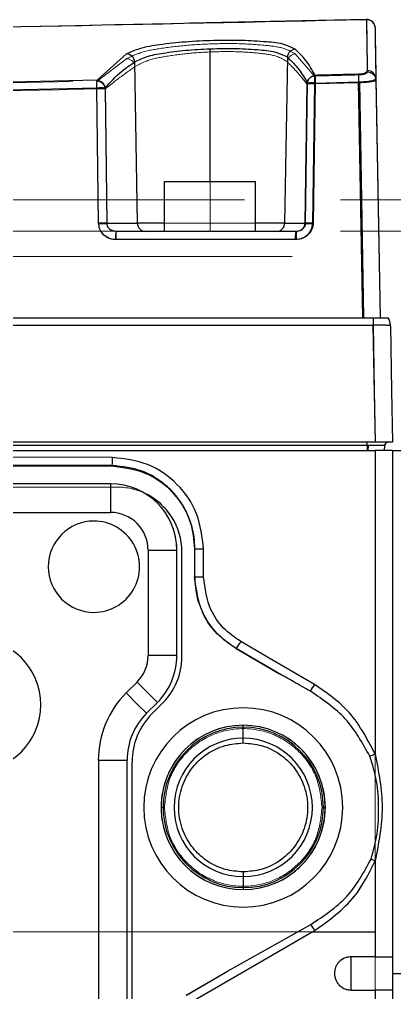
# Model space of a CAD drawing. Header units: millimetres. Extents: x 126 to 938, y 244 to 707.
# Drawn here: x 771.85 to 772.98, y 561.13 to 564.061 of the extents above; entities that cross this region are included whole.
import ezdxf

# ---------------------------------------------------------------- set-up
doc = ezdxf.new("R2010")
doc.units = ezdxf.units.MM
doc.linetypes.add('HIDDEN', pattern=[1.905, 1.27, -0.635])

msp = doc.modelspace()

# ---------------------------------------------------------------- linework, layer by layer
at = {"color": 7, "linetype": 'Continuous', "lineweight": 25}
for p, q in [((772.8957, 564.0606), (772.3636, 564.0499)), ((772.1725, 563.9567), (772.0838, 563.8773)), ((772.4242, 563.5723), (772.4242, 563.9724)), ((772.2053, 563.4468), (772.1972, 563.9327)), ((772.6575, 563.9469), (772.649, 563.4468)), ((772.0838, 563.8773), (768.8381, 563.8114)), ((772.7119, 563.4468), (772.7179, 563.8692)), ((772.7411, 563.8692), (772.735, 563.4468)), ((772.7411, 563.8692), (772.8718, 563.8724)), ((772.8743, 563.8725), (772.8718, 563.8724)), ((772.8842, 563.1623), (772.8718, 563.8724)), ((772.8743, 563.8725), (772.8867, 563.1623)), ((772.9241, 563.8825), (772.9367, 563.1623)), ((772.0885, 563.4468), (772.0834, 563.8541)), ((772.1085, 563.8541), (772.1136, 563.4468)), ((772.2867, 563.4223), (772.2867, 563.5723)), ((772.2867, 563.5723), (772.5617, 563.5723)), ((772.5617, 563.4223), (772.5617, 563.5723)), ((772.1136, 563.4468), (772.2053, 563.4468)), ((772.2867, 563.4468), (772.2053, 563.4468)), ((772.649, 563.4468), (772.5617, 563.4468)), ((772.649, 563.4468), (772.7119, 563.4468)), ((772.735, 563.4468), (772.7349, 563.4443)), ((772.6848, 563.4223), (772.1412, 563.4223)), ((772.6835, 563.3977), (772.1399, 563.3977)), ((764.801, 563.1395), (772.9156, 563.1395)), ((764.8014, 563.1623), (772.9159, 563.1623)), ((772.9159, 563.1623), (772.9613, 563.1623)), ((772.9217, 562.7873), (768.5533, 562.7873)), ((772.9742, 562.7873), (772.9217, 562.7873)), ((772.8981, 562.7776), (769.8143, 562.7776)), ((769.8327, 562.7623), (772.9217, 562.7623)), ((772.8981, 562.7776), (772.8976, 562.7623)), ((772.9006, 562.7776), (772.9001, 562.7623)), ((772.9217, 562.7623), (772.9217, 561.8482)), ((772.9742, 562.7623), (772.9217, 562.7623)), ((772.95, 562.7623), (772.9506, 562.7776)), ((772.9742, 562.7623), (772.9742, 561.2372)), ((772.9742, 562.7623), (773.0342, 562.7623)), ((772.1293, 562.7172), (770.1155, 562.7207)), ((770.1205, 562.7157), (772.1278, 562.7157)), ((772.1278, 562.7157), (772.1293, 562.7172)), ((772.1242, 562.6623), (770.1242, 562.6623)), ((772.1242, 562.6623), (772.1242, 562.5757)), ((771.7165, 562.5757), (772.1242, 562.5757)), ((772.2376, 562.4623), (772.3242, 562.4623)), ((772.2376, 562.4623), (772.2376, 562.1451)), ((772.3242, 562.1451), (772.3242, 562.4623)), ((772.3776, 562.4659), (772.3784, 562.4666)), ((772.3776, 562.4659), (772.3776, 562.382)), ((772.3783, 562.3824), (772.3784, 562.4666)), ((772.3392, 562.1401), (772.3392, 562.4573)), ((772.3776, 562.382), (772.3783, 562.3824)), ((772.3242, 562.1451), (772.2376, 562.1451)), ((772.5029, 562.1658), (772.5026, 562.1656)), ((772.5026, 562.1656), (772.6337, 562.09)), ((772.6337, 562.09), (772.5029, 562.1658)), ((772.1715, 562.0321), (772.2043, 562.0649)), ((772.2043, 562.0649), (772.2656, 562.0037)), ((772.2327, 561.9708), (772.2656, 562.0037)), ((772.2492, 561.9694), (772.282, 562.0022)), ((772.5242, 561.9289), (772.5242, 561.9348)), ((772.5242, 561.8956), (772.5242, 561.9289)), ((772.5242, 561.8815), (772.5242, 561.8956)), ((772.0876, 561.8294), (772.0876, 559.0623)), ((772.0876, 561.8294), (772.1742, 561.8294)), ((772.1742, 559.0623), (772.1742, 561.8294)), ((772.1892, 559.0573), (772.1892, 561.8244)), ((772.9217, 561.5262), (772.9217, 561.3123)), ((772.5242, 561.493), (772.5242, 561.4789)), ((772.5242, 561.4789), (772.5242, 561.4456)), ((772.5242, 561.4456), (772.5242, 561.4398)), ((772.4767, 561.194), (772.7281, 561.3351)), ((772.732, 561.3123), (772.9217, 561.3123)), ((772.9217, 561.3123), (772.9217, 561.2373)), ((772.9217, 561.2373), (772.8492, 561.2373)), ((772.8492, 561.1373), (772.8492, 561.2373)), ((772.9217, 561.2373), (772.9741, 561.2373)), ((772.9742, 561.2372), (772.9742, 561.1373)), ((772.3526, 561.1223), (772.4767, 561.194)), ((772.3528, 561.1221), (772.4767, 561.194)), ((772.9742, 561.1873), (773.0487, 561.1873)), ((772.8492, 561.1373), (772.9217, 561.1373)), ((772.9217, 561.1373), (772.9217, 558.7373)), ((772.9741, 561.1373), (772.9217, 561.1373)), ((772.9742, 561.1373), (772.9742, 558.7373))]:
    msp.add_line(p, q, dxfattribs=at)
at = {"color": 7, "linetype": 'HIDDEN', "lineweight": 18}
for p, q in [((772.8958, 564.0606), (772.8957, 564.0606)), ((772.9214, 564.0361), (772.9204, 564.0405)), ((772.9214, 564.0361), (772.9214, 564.0361)), ((772.9214, 564.036), (772.9214, 564.0361)), ((772.9214, 564.0361), (772.9214, 564.0361)), ((772.681, 563.9568), (772.7392, 563.8903)), ((772.0837, 563.8751), (772.1732, 563.9426)), ((772.6493, 563.4468), (772.6576, 563.9328)), ((772.1979, 563.9186), (772.2057, 563.4468)), ((768.8362, 563.8087), (772.0837, 563.8751)), ((772.8715, 563.87), (772.7387, 563.8666)), ((772.8715, 563.87), (772.8743, 563.87)), ((772.8715, 563.87), (772.8839, 563.1623)), ((772.8867, 563.1623), (772.8743, 563.87)), ((772.9367, 563.1623), (772.9242, 563.8779)), ((772.0832, 563.8513), (772.0882, 563.4468)), ((772.1133, 563.4468), (772.1083, 563.8513)), ((772.7157, 563.8666), (772.7096, 563.4468)), ((772.7327, 563.4468), (772.7387, 563.8666)), ((772.5617, 563.5723), (772.2867, 563.5723)), ((772.2867, 563.5723), (772.4242, 563.5723)), ((772.2867, 563.5723), (772.2867, 563.4223)), ((772.4242, 563.4223), (772.4242, 563.5723)), ((772.4242, 563.4223), (772.4242, 563.5723)), ((772.5617, 563.5723), (772.4242, 563.5723)), ((772.4242, 563.4468), (772.4242, 563.5723)), ((772.5617, 563.4223), (772.5617, 563.5723)), ((774.0869, 563.5175), (771.2394, 563.5175)), ((774.4335, 563.5175), (771.3786, 563.5175)), ((772.0882, 563.4468), (772.0883, 563.4443)), ((772.2057, 563.4468), (772.1133, 563.4468)), ((772.2057, 563.4468), (772.6493, 563.4468)), ((772.4242, 563.4468), (772.2867, 563.4468)), ((772.5617, 563.4468), (772.4242, 563.4468)), ((772.7096, 563.4468), (772.6493, 563.4468)), ((774.0869, 563.4226), (771.2394, 563.4226)), ((771.3786, 563.4226), (774.4335, 563.4226)), ((772.141, 563.4223), (772.2295, 563.4223)), ((772.141, 563.4223), (772.6826, 563.4223)), ((772.2291, 563.4223), (772.1412, 563.4223)), ((772.6245, 563.4223), (772.2291, 563.4223)), ((772.2295, 563.4223), (772.6248, 563.4223)), ((772.5617, 563.4223), (772.2867, 563.4223)), ((772.2867, 563.4223), (772.5617, 563.4223)), ((772.2867, 563.4223), (772.4242, 563.4223)), ((772.5617, 563.4223), (772.4242, 563.4223)), ((772.6848, 563.4223), (772.6245, 563.4223)), ((772.6248, 563.4223), (772.6826, 563.4223)), ((772.1396, 563.3977), (772.6812, 563.3977)), ((774.4974, 563.3464), (771.4426, 563.3464)), ((774.577, 563.3464), (771.5222, 563.3464)), ((764.7882, 563.1623), (772.8839, 563.1623)), ((772.9153, 563.1395), (764.7901, 563.1395)), ((772.9156, 563.1623), (764.7904, 563.1623)), ((772.8842, 563.1623), (764.803, 563.1623)), ((772.8867, 563.1623), (772.8839, 563.1623)), ((772.8867, 563.1623), (772.8842, 563.1623)), ((772.9367, 563.1623), (772.8867, 563.1623)), ((772.9367, 563.1623), (772.8867, 563.1623)), ((772.9156, 563.1623), (772.9613, 563.1623)), ((768.5759, 562.7873), (772.9214, 562.7873)), ((769.8138, 562.7873), (772.8976, 562.7873)), ((772.8973, 562.7873), (769.8436, 562.7873)), ((772.9606, 562.7873), (772.8973, 562.7873)), ((772.8976, 562.7873), (772.9606, 562.7873)), ((772.9214, 562.7873), (772.9742, 562.7873)), ((769.8145, 562.7623), (772.8976, 562.7623)), ((769.8442, 562.7776), (772.8978, 562.7776)), ((772.8973, 562.7623), (769.8444, 562.7623)), ((772.9214, 562.7623), (769.8626, 562.7623)), ((772.8978, 562.7776), (772.8973, 562.7623)), ((772.95, 562.7623), (772.8973, 562.7623)), ((772.9001, 562.7623), (772.8976, 562.7623)), ((772.95, 562.7623), (772.9001, 562.7623)), ((772.9214, 562.7623), (772.9742, 562.7623)), ((772.9214, 561.3123), (772.9214, 562.7623)), ((772.9506, 562.7776), (772.95, 562.7623)), ((772.9742, 561.1873), (772.9742, 562.7623)), ((772.9742, 562.7623), (772.9742, 561.1873)), ((772.9864, 562.7623), (772.9742, 562.7623)), ((772.9742, 558.7373), (772.9742, 562.7623)), ((770.1242, 562.6623), (772.1242, 562.6623)), ((772.1442, 562.6523), (770.1442, 562.6523)), ((770.1442, 562.6523), (772.1442, 562.6523)), ((772.3242, 562.1451), (772.3242, 562.4623)), ((772.3392, 562.4573), (772.3392, 562.1401)), ((772.2656, 562.0037), (772.2327, 561.9708)), ((772.282, 562.0022), (772.2492, 561.9694)), ((772.1742, 559.0623), (772.1742, 561.8294)), ((772.1892, 561.8244), (772.1892, 559.0573)), ((772.2867, 561.6873), (772.2767, 561.6873)), ((772.7617, 561.6873), (772.7717, 561.6873)), ((769.8155, 561.3123), (772.9214, 561.3123)), ((772.8492, 561.2373), (772.9741, 561.2373)), ((772.9742, 561.1873), (773.1672, 561.1873)), ((772.9741, 561.1373), (772.8492, 561.1373))]:
    msp.add_line(p, q, dxfattribs=at)
at = {"color": 7, "linetype": 'HIDDEN', "lineweight": 18, "flags": 128}
for points in [[(772.9242, 563.8779), (772.9229, 563.9475), (772.9221, 563.9974), (772.9214, 564.0361)], [(772.9214, 562.7873), (772.918, 562.9845), (772.9153, 563.1395)], [(772.9742, 562.7873), (772.9707, 562.9838), (772.968, 563.1381)], [(772.9214, 558.7373), (772.9214, 560.0225), (772.9214, 561.3123)]]:
    msp.add_lwpolyline(points, dxfattribs=at)
at = {"color": 7, "linetype": 'Continuous', "lineweight": 25, "flags": 128}
for points in [[(772.9156, 563.1395), (772.919, 562.9422), (772.9217, 562.7873)], [(772.968, 563.1381), (772.9715, 562.9417), (772.9742, 562.7873)], [(772.1305, 562.7413), (771.0028, 562.7433), (770.1168, 562.7448)], [(772.4045, 562.3817), (772.4046, 562.4289), (772.4046, 562.4659)], [(772.7395, 562.0577), (772.6147, 562.13), (772.5166, 562.1869)], [(772.1715, 562.0321), (772.2058, 561.9978), (772.2327, 561.9708)], [(772.3665, 561.1006), (772.5712, 561.2191), (772.732, 561.3123)]]:
    msp.add_lwpolyline(points, dxfattribs=at)
at = {"color": 7, "linetype": 'Continuous', "lineweight": 25}
for centre, radius, start, end in [((772.8964, 564.0356), 0.025, 1.0429, 91.5014), ((772.1713, 563.9308), 0.026, 4.0718, 87.3006), ((772.6831, 563.9454), 0.0257, 94.7896, 176.703), ((772.8998, 563.8813), 0.0244, 2.7874, 93.9765), ((772.7295, 563.3496), 0.5197, 88.7217, 91.2783), ((773.1081, 563.8815), 0.2365, 176.6111, 182.2052), ((772.0959, 563.2032), 0.6511, 88.8979, 91.1021), ((772.101, 562.7965), 0.6504, 88.8973, 91.1027), ((772.2297, 563.4466), 0.0244, 179.5857, 268.5924), ((772.6243, 563.447), 0.0247, 270.614, 359.6787), ((772.6876, 562.7805), 0.6655, 85.9207, 87.9158), ((772.7234, 562.9029), 0.544, 88.779, 91.221), ((772.2633, 563.4037), 0.1235, 171.3697, 182.7974), ((772.8069, 563.4038), 0.1235, 171.3966, 182.8259), ((773.8423, 563.1378), 0.9267, 178.4861, 179.8929), ((772.9179, 563.1372), 0.0501, 1.0224, 29.9616), ((772.8494, 562.7799), 0.0488, 357.2898, 8.6503), ((772.9606, 562.7773), 0.00999, 89.9582, 178.0597), ((771.9992, 562.736), 0.1315, 351.7897, 2.3202), ((772.1242, 562.4623), 0.2, 359.9998, 89.9985), ((772.1442, 562.4573), 0.195, 359.9981, 64.8471), ((772.0742, 562.4123), 0.1375, 90.0012, 269.9988), ((772.0742, 562.4123), 0.1375, 269.9963, 90.0037), ((772.1242, 562.4623), 0.1134, 359.997, 90), ((772.3984, 562.7172), 0.2514, 265.4333, 271.4162), ((772.3982, 562.651), 0.2694, 265.7511, 271.3313), ((771.7142, 561.9963), 0.2, 270.0009, 89.9991), ((772.402, 562.2464), 0.1292, 321.3668, 332.548), ((772.1242, 562.1451), 0.1134, 314.9994, 0.0006), ((772.1242, 562.1451), 0.2, 314.9951, 0.0034), ((772.1442, 562.1401), 0.195, 314.9994, 0.0006), ((772.5585, 562.158), 0.207, 324.2609, 331.0158), ((772.3741, 561.8294), 0.2866, 134.9956, 180.0022), ((772.3741, 561.8294), 0.2, 134.9983, 180.0019), ((772.3941, 561.8244), 0.205, 134.9973, 180.0013), ((772.5242, 561.6873), 0.3, 0, 180), ((772.5242, 561.6873), 0.2475, 90.0018, 269.9982), ((772.5241, 561.6873), 0.2475, 270.002, 89.998), ((772.5242, 561.6873), 0.2416, 90.0004, 269.9996), ((772.5242, 561.6873), 0.2416, 270.0006, 89.9994), ((772.5242, 561.6873), 0.2084, 90.0016, 269.9984), ((772.5242, 561.6873), 0.2084, 270.0016, 89.9984), ((772.6681, 562.4699), 0.6714, 290.6961, 292.189), ((772.5242, 561.6873), 0.3, 180, 0), ((772.2507, 559.8741), 1.7831, 67.8933, 68.3242), ((772.4234, 561.1364), 0.3638, 29.694, 33.1175)]:
    msp.add_arc(centre, radius, start, end, dxfattribs=at)
at = {"color": 7, "linetype": 'HIDDEN', "lineweight": 18}
for centre, radius, start, end in [((772.8964, 564.0356), 0.025, 1.0354, 91.3873), ((772.6832, 563.9311), 0.0257, 94.9034, 176.377), ((772.1719, 563.9165), 0.0261, 4.5552, 87.0294), ((772.8996, 563.8771), 0.0246, 2.0696, 93.3151), ((773.0598, 563.8786), 0.1885, 175.4219, 182.6135), ((772.0958, 563.1944), 0.6571, 88.9038, 91.0962), ((772.7272, 563.3294), 0.5374, 88.7702, 91.2298), ((772.1008, 562.7904), 0.6565, 88.9029, 91.0971), ((772.1296, 562.866), 0.5798, 91.6006, 94.0835), ((772.2301, 563.4466), 0.0244, 179.4913, 268.5719), ((772.6245, 563.447), 0.0247, 270.6082, 359.6007), ((772.7212, 562.9094), 0.5375, 88.7706, 91.2294), ((772.2495, 563.4038), 0.1101, 170.3339, 183.1679), ((772.7912, 563.4037), 0.1101, 170.3068, 183.1395), ((773.7645, 563.1371), 0.8492, 178.3018, 179.8371), ((772.9179, 563.1372), 0.0501, 1.0224, 29.9616), ((772.8538, 562.7799), 0.0441, 356.9568, 9.5479), ((772.9606, 562.7773), 0.00999, 89.9582, 178.0597), ((772.1242, 562.4622), 0.2, 59.0427, 89.9981), ((772.1442, 562.4572), 0.195, 64.8509, 89.9991), ((772.1442, 562.4573), 0.195, 359.9982, 90.0018), ((772.1242, 562.4623), 0.2, 359.9985, 59.0434), ((772.0742, 562.4123), 0.1375, 90.0012, 269.9988), ((772.0742, 562.4123), 0.1375, 269.9963, 90.0037), ((772.1242, 562.1451), 0.2, 314.9951, 0.0034), ((772.1442, 562.1401), 0.195, 314.9994, 0.0006), ((772.3741, 561.8294), 0.2, 134.9983, 180.0019), ((772.3941, 561.8244), 0.205, 134.9973, 180.0013), ((772.5242, 561.6873), 0.3, 0, 180), ((772.5242, 561.6873), 0.2475, 89.9995, 180.0005), ((772.5242, 561.6873), 0.2475, 359.9995, 90.0005), ((772.5242, 561.6873), 0.3, 180, 0), ((772.5242, 561.6873), 0.2475, 179.9995, 270.0005), ((772.5242, 561.6873), 0.2475, 269.9995, 0.0005), ((772.8492, 561.1873), 0.05, 90.0034, 269.9966)]:
    msp.add_arc(centre, radius, start, end, dxfattribs=at)
for points, knots in [([(772.8958, 564.0606), (772.116, 564.0446), (770.5562, 564.0125), (768.6685, 563.9781), (767.2333, 563.9325), (766.4934, 563.9016), (765.9981, 563.8768), (765.7493, 563.8635), (765.5036, 563.8494), (765.2577, 563.8344), (765.0085, 563.8182), (764.7476, 563.8001), (764.4804, 563.7803), (764.2162, 563.7593), (763.9736, 563.739), (763.8203, 563.7252), (763.7484, 563.7188)], [0, 0, 0, 0, 0.255564, 0.511199, 0.618605, 0.726047, 0.753863, 0.781078, 0.807685, 0.834502, 0.861801, 0.8895, 0.920222, 0.949587, 0.976338, 1, 1, 1, 1]), ([(772.3636, 564.0499), (771.7612, 564.0375), (770.3787, 564.0091), (768.8986, 563.9823), (767.9238, 563.954), (767.6312, 563.9448), (767.3387, 563.9347), (767.1358, 563.9274), (767.0155, 563.9225), (766.918, 563.9186), (766.7366, 563.9115), (766.5703, 563.904), (766.4787, 563.8999)], [0, 0, 0, 0, 0.307062, 0.704648, 0.754357, 0.804072, 0.853794, 0.90352, 0.907516, 0.915173, 0.95325, 1, 1, 1, 1]), ([(772.8982, 563.9016), (772.8975, 563.9386), (772.8965, 563.9916), (772.8959, 564.0446), (772.8957, 564.0606)], [0, 0, 0, 0, 0.698087, 1, 1, 1, 1]), ([(772.9204, 564.0405), (772.92, 564.0425), (772.9191, 564.0483), (772.9128, 564.0553), (772.9043, 564.06), (772.8985, 564.0604), (772.8957, 564.0606)], [0, 0, 0, 0, 0.17459, 0.505165, 0.762242, 1, 1, 1, 1]), ([(772.1732, 563.9426), (772.1861, 563.9487), (772.218, 563.9639), (772.2791, 563.9744), (772.3542, 563.9838), (772.4371, 563.988), (772.5188, 563.9885), (772.5895, 563.983), (772.6448, 563.9769), (772.6711, 563.9623), (772.681, 563.9568)], [0, 0, 0, 0, 0.082281, 0.203949, 0.35537, 0.521434, 0.684453, 0.826914, 0.934528, 1, 1, 1, 1]), ([(772.6576, 563.9328), (772.6483, 563.9384), (772.6247, 563.9526), (772.5745, 563.959), (772.5108, 563.9643), (772.4371, 563.9638), (772.3619, 563.9596), (772.2939, 563.9504), (772.2381, 563.9397), (772.2095, 563.9247), (772.1979, 563.9186)], [0, 0, 0, 0, 0.068682, 0.174067, 0.315425, 0.478535, 0.642104, 0.795054, 0.916776, 1, 1, 1, 1]), ([(772.7157, 563.8666), (772.7051, 563.8798), (772.6868, 563.9028), (772.6663, 563.9238), (772.6576, 563.9328)], [0, 0, 0, 0, 0.57622, 1, 1, 1, 1]), ([(772.1979, 563.9186), (772.181, 563.9066), (772.1505, 563.885), (772.1213, 563.8617), (772.1083, 563.8513)], [0, 0, 0, 0, 0.554261, 1, 1, 1, 1]), ([(772.8719, 563.8936), (772.8757, 563.8938), (772.8827, 563.8942), (772.8908, 563.8963), (772.8966, 563.8983), (772.8977, 563.9007), (772.8982, 563.9016)], [0, 0, 0, 0, 0.39877, 0.726034, 0.9001, 1, 1, 1, 1]), ([(772.0837, 563.8751), (772.0836, 563.8739), (772.0832, 563.8704), (772.0831, 563.8648), (772.0831, 563.8581), (772.0831, 563.8536), (772.0832, 563.8513)], [0, 0, 0, 0, 0.154364, 0.434911, 0.712316, 1, 1, 1, 1]), ([(772.1083, 563.8513), (772.1076, 563.8546), (772.1061, 563.8615), (772.0995, 563.8692), (772.0916, 563.874), (772.0863, 563.8747), (772.0837, 563.8751)], [0, 0, 0, 0, 0.271176, 0.56631, 0.793212, 1, 1, 1, 1]), ([(772.7392, 563.8903), (772.7359, 563.8896), (772.7292, 563.8882), (772.7216, 563.8819), (772.7169, 563.8743), (772.7161, 563.8691), (772.7157, 563.8666)], [0, 0, 0, 0, 0.271945, 0.564867, 0.791429, 1, 1, 1, 1]), ([(772.7387, 563.8666), (772.7387, 563.8695), (772.7386, 563.8749), (772.7386, 563.8819), (772.7388, 563.887), (772.7391, 563.8894), (772.7392, 563.8903)], [0, 0, 0, 0, 0.362597, 0.693218, 0.885886, 1, 1, 1, 1]), ([(772.7392, 563.8903), (772.764, 563.8909), (772.8082, 563.892), (772.8524, 563.8931), (772.8719, 563.8936)], [0, 0, 0, 0, 0.560033, 1, 1, 1, 1]), ([(772.9242, 563.8779), (772.9237, 563.8773), (772.9229, 563.8763), (772.9214, 563.8758), (772.9174, 563.8742), (772.9108, 563.8731), (772.9017, 563.8719), (772.8898, 563.8707), (772.8805, 563.8703), (772.8743, 563.87)], [0, 0, 0, 0, 0.046733, 0.071942, 0.088395, 0.300139, 0.458704, 0.633908, 1, 1, 1, 1]), ([(772.0832, 563.8513), (771.477, 563.8395), (770.3944, 563.8183), (769.312, 563.7948), (768.8357, 563.7845)], [0, 0, 0, 0, 0.56, 1, 1, 1, 1]), ([(772.0883, 563.4443), (772.0896, 563.4376), (772.0922, 563.4235), (772.1062, 563.4081), (772.1228, 563.3992), (772.1341, 563.3982), (772.1396, 563.3977)], [0, 0, 0, 0, 0.267895, 0.556152, 0.784291, 1, 1, 1, 1]), ([(772.1133, 563.4468), (772.1133, 563.4466), (772.1134, 563.4462), (772.1134, 563.4458), (772.1134, 563.4456)], [0, 0, 0, 0, 0.5597198, 1, 1, 1, 1]), ([(772.1134, 563.4456), (772.1136, 563.4441), (772.114, 563.441), (772.1157, 563.4366), (772.1184, 563.4325), (772.1227, 563.428), (772.1302, 563.4234), (772.1371, 563.4227), (772.141, 563.4223)], [0, 0, 0, 0, 0.114233, 0.232214, 0.355204, 0.483584, 0.704326, 1, 1, 1, 1]), ([(772.6812, 563.3977), (772.6885, 563.3985), (772.7034, 563.4003), (772.7206, 563.4134), (772.7308, 563.43), (772.7321, 563.4413), (772.7327, 563.4468)], [0, 0, 0, 0, 0.275472, 0.566796, 0.791535, 1, 1, 1, 1]), ([(772.6826, 563.4223), (772.6866, 563.4227), (772.6935, 563.4235), (772.7009, 563.4284), (772.7052, 563.4331), (772.7077, 563.4375), (772.7093, 563.4421), (772.7095, 563.4453), (772.7096, 563.4468)], [0, 0, 0, 0, 0.292714, 0.512286, 0.640702, 0.764403, 0.883812, 1, 1, 1, 1]), ([(772.9153, 563.1395), (772.92, 563.1396), (772.9295, 563.1397), (772.9431, 563.1398), (772.9549, 563.1393), (772.9631, 563.1395), (772.9671, 563.1384), (772.968, 563.1381)], [0, 0, 0, 0, 0.268558, 0.538671, 0.76938, 0.944003, 1, 1, 1, 1]), ([(772.8978, 562.7776), (772.8983, 562.7776), (772.8993, 562.7776), (772.9002, 562.7776), (772.9006, 562.7776)], [0, 0, 0, 0, 0.560349, 1, 1, 1, 1]), ([(772.9006, 562.7776), (772.904, 562.7776), (772.9105, 562.7777), (772.9223, 562.7777), (772.9342, 562.7778), (772.944, 562.7777), (772.9489, 562.7777), (772.9502, 562.7776), (772.9506, 562.7776)], [0, 0, 0, 0, 0.2025212, 0.3919205, 0.7072658, 0.9193263, 0.9789679, 1, 1, 1, 1]), ([(772.2867, 561.6873), (772.29, 561.7171), (772.2968, 561.7792), (772.3519, 561.8599), (772.4321, 561.9129), (772.5242, 561.9304), (772.6162, 561.9129), (772.6964, 561.8599), (772.7515, 561.7792), (772.7584, 561.7171), (772.7617, 561.6873)], [0, 0, 0, 0, 0.120054, 0.249994, 0.379938, 0.5, 0.620062, 0.750006, 0.879946, 1, 1, 1, 1]), ([(772.7617, 561.6873), (772.7584, 561.6574), (772.7515, 561.5953), (772.6964, 561.5146), (772.6162, 561.4616), (772.5242, 561.4441), (772.4321, 561.4616), (772.3519, 561.5146), (772.2968, 561.5953), (772.29, 561.6574), (772.2867, 561.6873)], [0, 0, 0, 0, 0.120054, 0.249994, 0.379938, 0.5, 0.620062, 0.750006, 0.879946, 1, 1, 1, 1]), ([(772.9742, 560.8612), (772.9742, 561.0281), (772.9742, 561.3619), (772.9742, 560.8108), (772.9742, 560.5422), (772.9742, 560.2016), (772.9742, 559.8981), (772.9742, 559.6209), (772.9742, 559.3837), (772.9742, 559.204), (772.9742, 559.0611), (772.9742, 559.0045), (772.9742, 558.9386), (772.9742, 559.0045), (772.9742, 559.0611), (772.9742, 559.204), (772.9742, 559.3837), (772.9742, 559.6211), (772.9742, 559.8974), (772.9742, 560.2048), (772.9742, 560.5293), (772.9742, 560.7501), (772.9742, 560.8612)], [0, 0, 0, 0, 0.072909, 0.145815, 0.220352, 0.293906, 0.363579, 0.426462, 0.479741, 0.521422, 0.550678, 0.567565, 0.572909, 0.578251, 0.595138, 0.624393, 0.666075, 0.719356, 0.782237, 0.851908, 0.925461, 1, 1, 1, 1])]:
    msp.add_open_spline(points, degree=3, knots=knots, dxfattribs=at)
at = {"color": 7, "linetype": 'Continuous', "lineweight": 25}
for points, knots in [([(769.4017, 563.9901), (769.9129, 564.0001), (771.0776, 564.0228), (772.2423, 564.047), (772.8958, 564.0606)], [0, 0, 0, 0, 0.4388802, 1, 1, 1, 1]), ([(770.0076, 564.002), (770.3168, 564.0081), (771.2795, 564.0269), (772.2422, 564.047), (772.8958, 564.0606)], [0, 0, 0, 0, 0.321165, 1, 1, 1, 1]), ([(772.8958, 564.0606), (772.8958, 564.0554), (772.896, 564.0411), (772.8964, 564.0131), (772.897, 563.9666), (772.8976, 563.9293), (772.8981, 563.9056)], [0, 0, 0, 0, 0.099532, 0.277943, 0.541697, 1, 1, 1, 1]), ([(772.8958, 564.0606), (772.8958, 564.0606), (772.8958, 564.0606), (772.8958, 564.0606), (772.8958, 564.0606)], [0, 0, 0, 0, 0.520304, 1, 1, 1, 1]), ([(772.8958, 564.0606), (772.8991, 564.0603), (772.9057, 564.0597), (772.9141, 564.0541), (772.9201, 564.0459), (772.921, 564.0393), (772.9214, 564.0361)], [0, 0, 0, 0, 0.250124, 0.49999, 0.749939, 1, 1, 1, 1]), ([(772.9214, 564.036), (772.9215, 564.03), (772.9218, 564.0127), (772.9222, 563.9895), (772.9226, 563.9656), (772.923, 563.9443), (772.9235, 563.9163), (772.9239, 563.8951), (772.9241, 563.8825)], [0, 0, 0, 0, 0.117619, 0.337914, 0.453398, 0.584876, 0.754784, 1, 1, 1, 1]), ([(772.681, 563.971), (772.6708, 563.9759), (772.6435, 563.9889), (772.5881, 563.9937), (772.517, 563.9983), (772.4353, 563.9975), (772.3525, 563.9938), (772.2776, 563.9854), (772.2171, 563.9763), (772.1853, 563.9623), (772.1725, 563.9567)], [0, 0, 0, 0, 0.065588, 0.174241, 0.317732, 0.481363, 0.647586, 0.798711, 0.919524, 1, 1, 1, 1]), ([(772.1972, 563.9327), (772.2087, 563.9382), (772.2359, 563.9514), (772.2882, 563.9605), (772.3522, 563.9689), (772.3995, 563.9712), (772.4242, 563.9724)], [0, 0, 0, 0, 0.16434, 0.388685, 0.681194, 1, 1, 1, 1]), ([(772.4242, 563.9724), (772.451, 563.973), (772.5013, 563.9743), (772.5689, 563.9698), (772.6219, 563.9652), (772.6477, 563.9519), (772.6575, 563.9469)], [0, 0, 0, 0, 0.339214, 0.635389, 0.86155, 1, 1, 1, 1]), ([(772.7413, 563.8923), (772.7322, 563.9082), (772.7156, 563.9373), (772.6917, 563.9606), (772.681, 563.971)], [0, 0, 0, 0, 0.5512447, 1, 1, 1, 1]), ([(772.1085, 563.8541), (772.124, 563.8717), (772.1504, 563.9016), (772.1836, 563.9236), (772.1972, 563.9327)], [0, 0, 0, 0, 0.589381, 1, 1, 1, 1]), ([(772.6575, 563.9469), (772.6696, 563.9351), (772.6932, 563.9119), (772.7098, 563.8832), (772.7179, 563.8692)], [0, 0, 0, 0, 0.510226, 1, 1, 1, 1]), ([(772.8981, 563.9056), (772.8974, 563.9042), (772.8956, 563.9004), (772.8887, 563.8981), (772.8808, 563.896), (772.8751, 563.8957), (772.872, 563.8955)], [0, 0, 0, 0, 0.155537, 0.414897, 0.6895245, 1, 1, 1, 1]), ([(772.0834, 563.8541), (772.0834, 563.8569), (772.0833, 563.8621), (772.0834, 563.8689), (772.0835, 563.8739), (772.0837, 563.8764), (772.0838, 563.8773)], [0, 0, 0, 0, 0.353292, 0.67833, 0.87459, 1, 1, 1, 1]), ([(772.0838, 563.8773), (772.087, 563.8767), (772.0939, 563.8755), (772.1017, 563.8693), (772.1068, 563.8618), (772.1079, 563.8566), (772.1085, 563.8541)], [0, 0, 0, 0, 0.269, 0.564156, 0.792211, 1, 1, 1, 1]), ([(772.7179, 563.8692), (772.7185, 563.8723), (772.7199, 563.8788), (772.7262, 563.8861), (772.7336, 563.8908), (772.7388, 563.8918), (772.7413, 563.8923)], [0, 0, 0, 0, 0.265716, 0.557258, 0.786538, 1, 1, 1, 1]), ([(772.7413, 563.8923), (772.7412, 563.8909), (772.741, 563.8874), (772.7409, 563.8818), (772.7409, 563.8755), (772.741, 563.8713), (772.7411, 563.8692)], [0, 0, 0, 0, 0.174482, 0.455698, 0.723445, 1, 1, 1, 1]), ([(772.872, 563.8955), (772.8476, 563.8949), (772.804, 563.8938), (772.7605, 563.8927), (772.7413, 563.8923)], [0, 0, 0, 0, 0.560068, 1, 1, 1, 1]), ([(772.8743, 563.8725), (772.8806, 563.8728), (772.8899, 563.8732), (772.9018, 563.8747), (772.9105, 563.8761), (772.9172, 563.878), (772.9224, 563.8797), (772.9236, 563.8817), (772.9241, 563.8825)], [0, 0, 0, 0, 0.3643752, 0.5384786, 0.6956903, 0.8702551, 0.9491526, 1, 1, 1, 1]), ([(768.8377, 563.7876), (769.4436, 563.8006), (770.5254, 563.8237), (771.6074, 563.8448), (772.0834, 563.8541)], [0, 0, 0, 0, 0.560001, 1, 1, 1, 1]), ([(772.1399, 563.3977), (772.1327, 563.3985), (772.1178, 563.4003), (772.1006, 563.4134), (772.0904, 563.43), (772.0891, 563.4413), (772.0885, 563.4468)], [0, 0, 0, 0, 0.275477, 0.566841, 0.791474, 1, 1, 1, 1]), ([(772.1412, 563.4223), (772.1371, 563.4227), (772.13, 563.4235), (772.1224, 563.4284), (772.1181, 563.4331), (772.1155, 563.4375), (772.1139, 563.4421), (772.1137, 563.4453), (772.1136, 563.4468)], [0, 0, 0, 0, 0.295885, 0.516383, 0.644553, 0.767283, 0.885278, 1, 1, 1, 1]), ([(772.7349, 563.4443), (772.7336, 563.4376), (772.7309, 563.4235), (772.717, 563.4081), (772.7003, 563.3992), (772.689, 563.3982), (772.6835, 563.3977)], [0, 0, 0, 0, 0.267891, 0.556164, 0.784432, 1, 1, 1, 1]), ([(772.7118, 563.4456), (772.7116, 563.4441), (772.7112, 563.441), (772.7095, 563.4366), (772.7069, 563.4325), (772.7026, 563.428), (772.6954, 563.4234), (772.6886, 563.4227), (772.6848, 563.4223)], [0, 0, 0, 0, 0.1156, 0.234827, 0.358688, 0.487396, 0.707233, 1, 1, 1, 1]), ([(772.7119, 563.4468), (772.7118, 563.4466), (772.7118, 563.4462), (772.7118, 563.4458), (772.7118, 563.4456)], [0, 0, 0, 0, 0.5597198, 1, 1, 1, 1]), ([(772.968, 563.1381), (772.9674, 563.1383), (772.9646, 563.1393), (772.958, 563.1392), (772.9468, 563.1398), (772.9322, 563.1397), (772.9212, 563.1396), (772.9156, 563.1395)], [0, 0, 0, 0, 0.040248, 0.165142, 0.37183, 0.681825, 1, 1, 1, 1]), ([(772.9006, 562.7776), (772.9001, 562.7776), (772.8993, 562.7776), (772.8985, 562.7776), (772.8981, 562.7776)], [0, 0, 0, 0, 0.558258, 1, 1, 1, 1]), ([(772.9506, 562.7776), (772.9502, 562.7776), (772.9489, 562.7777), (772.944, 562.7777), (772.9343, 562.7778), (772.9223, 562.7777), (772.9105, 562.7777), (772.904, 562.7776), (772.9006, 562.7776)], [0, 0, 0, 0, 0.0207941, 0.0801972, 0.2920188, 0.6073639, 0.7970024, 1, 1, 1, 1]), ([(772.4046, 562.4659), (772.4005, 562.502), (772.3923, 562.574), (772.329, 562.665), (772.2385, 562.7287), (772.1665, 562.7371), (772.1305, 562.7413)], [0, 0, 0, 0, 0.2506556, 0.5002617, 0.7499773, 1, 1, 1, 1]), ([(772.1278, 562.7157), (772.1632, 562.7113), (772.2369, 562.7022), (772.3207, 562.6346), (772.3695, 562.5506), (772.375, 562.4934), (772.3776, 562.4659)], [0, 0, 0, 0, 0.270337, 0.562422, 0.789685, 1, 1, 1, 1]), ([(772.3784, 562.4666), (772.3779, 562.4782), (772.3766, 562.511), (772.3588, 562.5745), (772.3185, 562.6357), (772.2663, 562.6778), (772.2081, 562.7088), (772.1602, 562.7139), (772.1293, 562.7172)], [0, 0, 0, 0, 0.088979, 0.251196, 0.500214, 0.63554, 0.764103, 1, 1, 1, 1]), ([(772.5026, 562.1656), (772.4828, 562.1794), (772.4427, 562.2075), (772.3913, 562.2807), (772.3828, 562.3438), (772.3776, 562.382)], [0, 0, 0, 0, 0.276545, 0.562652, 1, 1, 1, 1]), ([(772.5029, 562.1658), (772.4845, 562.1784), (772.4484, 562.2032), (772.4092, 562.2566), (772.3832, 562.317), (772.3799, 562.3606), (772.3783, 562.3824)], [0, 0, 0, 0, 0.254497, 0.500151, 0.750695, 1, 1, 1, 1]), ([(772.5166, 562.1869), (772.4986, 562.1995), (772.4627, 562.2248), (772.4166, 562.2908), (772.4091, 562.3473), (772.4045, 562.3817)], [0, 0, 0, 0, 0.280575, 0.561325, 1, 1, 1, 1]), ([(772.7265, 562.0371), (772.7091, 562.0469), (772.6781, 562.0644), (772.6472, 562.0821), (772.6337, 562.09)], [0, 0, 0, 0, 0.56008, 1, 1, 1, 1]), ([(772.9217, 561.8482), (772.8969, 561.8956), (772.8527, 561.9803), (772.7741, 562.034), (772.7395, 562.0577)], [0, 0, 0, 0, 0.559557, 1, 1, 1, 1]), ([(772.9054, 561.8418), (772.8834, 561.8815), (772.8395, 561.961), (772.7641, 562.0117), (772.7265, 562.0371)], [0, 0, 0, 0, 0.500196, 1, 1, 1, 1]), ([(772.5242, 561.493), (772.5058, 561.4946), (772.4642, 561.498), (772.4095, 561.5265), (772.3653, 561.5704), (772.3369, 561.6242), (772.3264, 561.6873), (772.3369, 561.7503), (772.3653, 561.8041), (772.4095, 561.848), (772.4642, 561.8765), (772.5058, 561.8799), (772.5242, 561.8815)], [0, 0, 0, 0, 0.090417, 0.204775, 0.295198, 0.394894, 0.5, 0.605106, 0.704802, 0.795225, 0.909583, 1, 1, 1, 1]), ([(772.5242, 561.8815), (772.5425, 561.8799), (772.5841, 561.8765), (772.6388, 561.848), (772.683, 561.8041), (772.7114, 561.7503), (772.7219, 561.6873), (772.7114, 561.6242), (772.683, 561.5704), (772.6388, 561.5265), (772.5841, 561.498), (772.5425, 561.4946), (772.5242, 561.493)], [0, 0, 0, 0, 0.090417, 0.204775, 0.295198, 0.394894, 0.5, 0.605106, 0.704802, 0.795225, 0.909583, 1, 1, 1, 1]), ([(772.9217, 561.8482), (772.9323, 561.7945), (772.9534, 561.6872), (772.9323, 561.5798), (772.9217, 561.5262)], [0, 0, 0, 0, 0.500055, 1, 1, 1, 1]), ([(772.9093, 561.5312), (772.9165, 561.5566), (772.9309, 561.6075), (772.9334, 561.687), (772.9297, 561.7664), (772.9135, 561.8167), (772.9054, 561.8418)], [0, 0, 0, 0, 0.250054, 0.500607, 0.750905, 1, 1, 1, 1]), ([(772.7281, 561.3351), (772.7665, 561.3603), (772.8432, 561.4105), (772.8872, 561.491), (772.9093, 561.5312)], [0, 0, 0, 0, 0.500388, 1, 1, 1, 1]), ([(772.7394, 561.3166), (772.7829, 561.3477), (772.8608, 561.4033), (772.9031, 561.4886), (772.9217, 561.5262)], [0, 0, 0, 0, 0.55945, 1, 1, 1, 1]), ([(772.732, 561.3123), (772.7334, 561.3131), (772.7358, 561.3145), (772.7383, 561.3159), (772.7394, 561.3166)], [0, 0, 0, 0, 0.559708, 1, 1, 1, 1]), ([(772.8492, 561.2373), (772.845, 561.237), (772.8373, 561.2364), (772.825, 561.2317), (772.8148, 561.2244), (772.8071, 561.2149), (772.801, 561.2033), (772.7979, 561.1872), (772.8011, 561.1711), (772.8072, 561.1595), (772.815, 561.1499), (772.8255, 561.1425), (772.8379, 561.138), (772.8453, 561.1375), (772.8492, 561.1373)], [0, 0, 0, 0, 0.079204, 0.147294, 0.250016, 0.315413, 0.378945, 0.499797, 0.621903, 0.685198, 0.749805, 0.859027, 0.925616, 1, 1, 1, 1]), ([(772.9741, 561.2373), (772.9741, 561.2372), (772.9742, 561.2372), (772.9742, 561.2372), (772.9742, 561.2372)], [0, 0, 0, 0, 0.558708, 1, 1, 1, 1]), ([(772.9742, 561.1373), (772.9742, 561.1373), (772.9741, 561.1373), (772.9741, 561.1373), (772.9741, 561.1373)], [0, 0, 0, 0, 0.594571, 1, 1, 1, 1])]:
    msp.add_open_spline(points, degree=3, knots=knots, dxfattribs=at)

doc.saveas('drawing.dxf')
